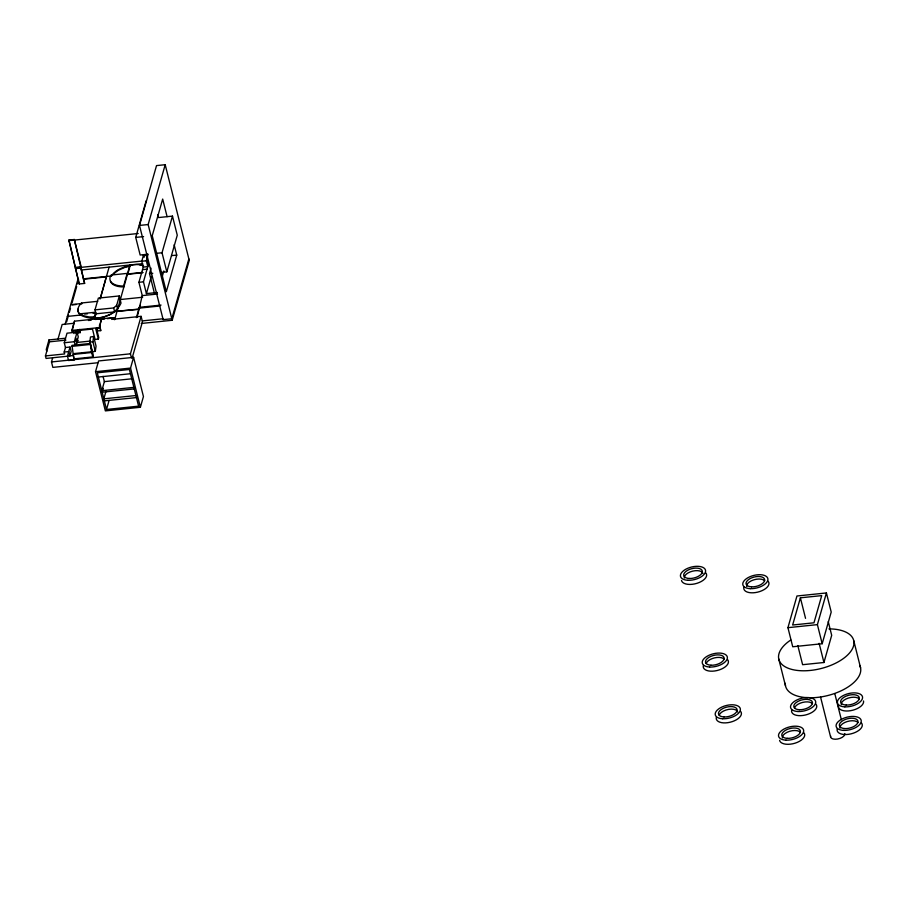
<?xml version="1.0" encoding="UTF-8"?>
<svg xmlns="http://www.w3.org/2000/svg" width="909" height="909" viewBox="0 0 909 909"><rect width="100%" height="100%" fill="white"/><g stroke="black" fill="none" stroke-linecap="round" stroke-linejoin="round"><path stroke-width="1.36" d="M89.752 342.148L90.491 336.978L93.638 336.523L96.059 346.147L95.309 351.317L92.161 351.772L89.752 342.148L92.9 341.693L93.638 336.523M79.208 283.972L68.891 240.056L74.311 239.499L81.151 266.757L80.776 268.075L84.628 283.415L79.208 283.972L68.891 240.056M74.311 239.499L84.628 283.415M65.448 338.228L48.995 339.921L46.268 349.499L46.745 351.397M67.061 356.271L46.075 358.441L45.45 355.93L49.472 341.829L48.995 339.921M97.956 362.736L52.847 367.384L51.483 361.952L52.62 357.941M57.96 339.205L62.153 324.49L74.39 323.229M65.05 324.524L70.709 304.663L81.64 303.538M66.607 321.922L68.55 315.128M69.323 312.412L70.482 308.333M72.038 302.89L76.686 286.574M77.458 283.847L78.617 279.767M45.45 355.93L64.653 353.953L64.175 352.056L65.471 347.511L64.278 342.75L67.005 333.183L77.06 332.137L78.265 336.909L75.913 345.147M74.061 333.603L73.413 331.012L72.05 331.16L71.868 330.421L74.504 321.172L101.603 318.377L99.149 328.365L95.74 328.706L98.342 339.08L95.07 339.409L92.468 329.047L75.163 330.831L75.811 333.421M72.05 331.16L74.504 321.172M74.061 359.941L71.97 345.352L90.366 343.454L91.661 352.522L73.277 354.419L74.061 359.941L68.573 360.509L67.459 356.101L70.038 347.045L65.471 347.511M75.242 345.284L74.345 341.716L77.06 332.137M79.742 329.353L80.208 332.614L78.458 332.796L78.651 332.126M76.015 341.375L77.935 340.602M110.148 314.616L103.433 317.116L94.661 318.491L95.99 313.798L95.002 309.867L98.354 298.107L119.34 295.936L121.011 303.117C114.716 317.343 92.82 322.479 79.89 314.605A21.986 10.999 -14.1 0 1 78.276 308.787M94.661 318.491L94.263 316.911L95.593 312.219L80.31 313.798L80.617 315.048L67.357 316.423M100.013 299.061L109.103 267.144M100.501 298.129L106.455 276.461M99.683 324.638L100.751 330.626L97.479 330.967L97.058 327.57M99.149 328.365L101.603 318.377M74.379 358.828L92.775 356.942L93.286 355.112L90.366 343.454M98.342 339.08L98.763 337.614L96.388 328.172M95.525 371.679L98.581 360.953L133.589 357.339L143.44 396.54L140.384 407.277L105.364 410.891L95.525 371.679L130.532 368.077L133.589 357.339M147.997 254.202L140.156 255.02L135.725 237.408L146.167 200.764M95.002 309.867L113.67 307.946L116.682 305.299L119.34 295.936M188.856 258.917L171.824 318.752L163.154 319.638L139.497 225.432L156.53 165.597L165.199 164.711L189.242 260.44L172.199 320.275L141.259 323.468M107.296 318.661L114.284 317.934L113.864 319.434L113.523 318.07M123.624 286.017L127.215 273.393L111.296 275.029L110.296 276.506A20.328 10.169 -14.1 0 0 123.624 286.017L123.851 286.926A20.328 10.169 -14.1 0 1 110.387 281.211M143.429 265.462A20.328 10.169 -14.1 0 0 131.703 264.905L129.839 265.337L127.374 273.995L142.781 272.405M114.67 319.718L127.442 274.291L142.849 272.7M129.907 265.644L130.101 264.974M127.942 273.62L129.703 267.439M172.199 320.275L148.156 224.546L165.199 164.711M103.047 376.349L104.365 381.632L101.797 390.677L133.884 387.37M103.285 388.348L102.183 392.222L134.271 388.916M137.089 317.411L142.258 295.607L138.918 282.301L143.247 267.087L141.781 261.247L143.577 254.929L144.167 257.27M106.046 391.075L103.842 398.835L135.93 395.529M147.667 254.27L146.735 257.531L148.44 264.337L143.463 281.835L146.417 293.607L157.302 292.482M143.247 267.087L147.792 266.61L146.326 260.781L147.599 256.327M106.512 409.47L97.297 372.804L129.396 369.497L138.6 406.153L106.512 409.47L109.091 400.414M136.407 317.582L139.1 308.14L159.859 305.992M140.429 305.083L139.316 309.003L114.579 311.548M156.553 292.755L154.36 292.982L149.508 273.632L151.053 268.2M146.417 293.607L151.337 276.325M131.453 357.885L130.43 353.817L141.1 316.343L111.693 319.377L112.159 317.741L95.365 319.468M132.18 357.907L142.463 321.775L141.1 316.343M161.45 272.405L166.824 271.848L162.029 252.759L172.471 216.115L158.427 217.569L157.746 214.854M162.291 276.359L163.836 270.927M166.824 271.848L177.266 235.204L172.471 216.115M174.153 244.782L176.744 255.099L166.313 291.744L152.235 235.704L162.677 199.071L167.097 216.672M787.933 627.676L796.954 595.997L826.417 592.952L831.212 612.041L822.191 643.72L792.728 646.765L787.933 627.676L817.396 624.631L826.417 592.952M800.386 597.815L792.648 625.006L813.975 622.801L821.713 595.622L800.386 597.815L805.544 618.347M797.807 645.538L802.613 664.695L823.94 662.502L831.69 635.311L828.247 621.631M83.344 278.847L111.523 275.938C115.818 269.144 124.34 266.712 131.782 265.201M113.375 273.984L118.284 270.314L124.749 267.451L130.055 266.212L129.839 265.337M111.273 313.923L114.659 311.878L113.67 307.946M139.497 225.432L148.156 224.546M68.709 240.669L138.202 233.499M135.725 237.408L143.577 236.601M156.655 253.316L162.029 252.759M143.361 255.702L147.906 255.236M171.801 255.611L176.744 255.099M75.731 267.314L81.151 266.757M75.561 267.928L142.258 261.053M141.781 261.247L146.326 260.781M75.356 268.644L80.776 268.075M81.912 269.939L142.702 263.678M142.508 269.666L147.053 269.2M83.446 279.245L106.558 276.859M149.508 273.632L152.792 273.291M138.918 282.301L143.463 281.835M142.258 295.607L157.484 294.039M80.481 314.503L79.753 314.059A21.986 10.999 -14.1 0 1 81.503 302.981L97.763 301.311M120.249 299.55L142.668 297.243M72.175 304.913L76.276 304.492M138.907 307.367L161.052 305.083M84.651 314.071L87.434 313.787M92.991 313.219L95.775 312.923M95.99 313.798L114.659 311.878M139.395 309.31L116.909 311.31M88.446 320.479L91.105 320.207M100.922 319.377L104.49 318.945M142.247 320.911L162.938 318.775M71.868 330.421L98.967 327.626M49.472 341.829L65.925 340.125M64.278 342.75L74.345 341.716M76.674 342.477L90.139 341.091M71.675 346.386L90.071 344.488M64.175 352.056L68.754 351.578L69.857 355.987L71.152 351.453L70.038 347.045M73.493 353.635L91.889 351.738M67.459 356.101L72.959 355.533M51.483 361.952L130.43 353.817M98.365 377.042L130.453 373.724M104.365 381.632L132.271 378.758M104.342 400.846L136.986 397.54M94.263 316.911L89.139 316.968L83.492 315.741L80.31 313.798M853.79 640.8L860.562 667.785M817.396 624.631L822.191 643.72M834.803 693.635L841.37 719.78M819.134 643.333L823.94 662.502M820.566 697.067L830.599 736.972M778.729 658.889L785.512 685.875M127.215 273.393L127.59 274.859M111.296 275.029L111.523 275.938M116.682 305.299L117.591 308.912M130.532 368.077L140.384 407.277M114.284 317.934L114.625 319.298M99.399 325.217L100.751 330.626M96.797 328.263L97.479 330.967M77.901 279.404L70.709 304.663M92.9 341.693L95.309 351.317M81.503 302.981L81.742 303.936M91.661 352.522L92.775 356.942M79.537 329.933L80.208 332.614M77.788 330.115L78.458 332.796M77.117 338.603L77.765 341.193M75.481 337.716L76.913 343.42M768.139 581.271A12.896 6.454 -14.1 0 1 757.708 592.134A12.896 6.454 -14.1 0 1 743.914 587.1M746.675 586.441A9.556 4.784 -14.1 0 1 753.777 579.851A9.556 4.784 -14.1 0 1 764.685 580.817M863.55 700.998A12.896 6.454 -14.1 0 1 850.699 710.668A12.896 6.454 -14.1 0 1 838.553 705.304M841.314 704.634A9.556 4.784 -14.1 0 1 848.415 698.044A9.556 4.784 -14.1 0 1 859.323 699.021M815.93 704.123A12.896 6.454 -14.1 0 1 805.488 714.985A12.896 6.454 -14.1 0 1 791.705 709.963M794.523 708.009A9.556 4.784 -14.1 0 1 802.761 702.373A9.556 4.784 -14.1 0 1 812.476 703.68M828.963 628.892A38.61 19.305 -14.1 0 1 849.279 653.276A38.61 19.305 -14.1 0 1 792.898 669.683A38.61 19.305 -14.1 0 1 790.773 640.004M844.825 733.552A7.317 3.659 -14.1 0 1 837.53 739.04A7.317 3.659 -14.1 0 1 830.644 735.995M859.721 665.399A38.61 19.305 -14.1 0 1 847.733 687.181A38.61 19.305 -14.1 0 1 809.01 697.76M807.715 697.714A38.61 19.305 -14.1 0 1 785.308 683.329M705.816 572.886A12.896 6.454 -14.1 0 1 696.998 583.305A12.896 6.454 -14.1 0 1 681.511 580.465M684.352 578.056A9.556 4.784 -14.1 0 1 692.658 571.136A9.556 4.784 -14.1 0 1 702.93 573.579M861.459 722.985A12.896 6.454 -14.1 0 1 851.017 733.858A12.896 6.454 -14.1 0 1 837.234 728.825M839.996 728.154A9.556 4.784 -14.1 0 1 847.097 721.576A9.556 4.784 -14.1 0 1 858.005 722.541M727.609 659.65A12.896 6.454 -14.1 0 1 717.167 670.512A12.896 6.454 -14.1 0 1 703.384 665.479M706.202 663.525A9.556 4.784 -14.1 0 1 714.451 657.9A9.556 4.784 -14.1 0 1 724.155 659.195M740.596 711.361A12.896 6.454 -14.1 0 1 730.166 722.223A12.896 6.454 -14.1 0 1 716.372 717.201M719.189 715.247A9.556 4.784 -14.1 0 1 728.654 709.361A9.556 4.784 -14.1 0 1 737.722 712.054M803.886 732.756A12.896 6.454 -14.1 0 1 795.08 743.176A12.896 6.454 -14.1 0 1 779.581 740.335M782.422 737.926A9.556 4.784 -14.1 0 1 789.523 731.347A9.556 4.784 -14.1 0 1 800.431 732.313M139.986 265.053A20.328 10.169 -14.1 0 1 143.497 265.758M750.22 588.657A12.896 6.454 -14.1 0 0 767.866 578.658A12.896 6.454 -14.1 0 0 747.914 577.726A12.896 6.454 -14.1 0 0 750.22 588.657M751.538 586.85A9.556 4.784 -14.1 0 0 764.628 579.442A9.556 4.784 -14.1 0 0 749.834 578.749A9.556 4.784 -14.1 0 0 751.538 586.85M844.859 706.861A12.896 6.454 -14.1 0 0 862.516 696.862A12.896 6.454 -14.1 0 0 842.552 695.919A12.896 6.454 -14.1 0 0 844.859 706.861M846.177 705.054A9.556 4.784 -14.1 0 0 859.266 697.635A9.556 4.784 -14.1 0 0 844.472 696.942A9.556 4.784 -14.1 0 0 846.177 705.054M798 711.52A12.896 6.454 -14.1 0 0 815.657 701.521A12.896 6.454 -14.1 0 0 795.693 700.578A12.896 6.454 -14.1 0 0 798 711.52M799.329 709.713A9.556 4.784 -14.1 0 0 812.419 702.293A9.556 4.784 -14.1 0 0 797.625 701.6A9.556 4.784 -14.1 0 0 799.329 709.713M687.897 580.283A12.896 6.454 -14.1 0 0 705.543 570.284A12.896 6.454 -14.1 0 0 685.591 569.341A12.896 6.454 -14.1 0 0 687.897 580.283M689.215 578.476A9.556 4.784 -14.1 0 0 702.305 571.057A9.556 4.784 -14.1 0 0 687.511 570.363A9.556 4.784 -14.1 0 0 689.215 578.476M843.541 730.381A12.896 6.454 -14.1 0 0 861.187 720.382A12.896 6.454 -14.1 0 0 841.234 719.451A12.896 6.454 -14.1 0 0 843.541 730.381M844.859 728.575A9.556 4.784 -14.1 0 0 857.948 721.167A9.556 4.784 -14.1 0 0 843.154 720.473A9.556 4.784 -14.1 0 0 844.859 728.575M709.679 667.036A12.896 6.454 -14.1 0 0 727.336 657.037A12.896 6.454 -14.1 0 0 707.384 656.105A12.896 6.454 -14.1 0 0 709.679 667.036M711.008 665.229A9.556 4.784 -14.1 0 0 724.098 657.821A9.556 4.784 -14.1 0 0 709.304 657.127A9.556 4.784 -14.1 0 0 711.008 665.229M722.678 718.758A12.896 6.454 -14.1 0 0 740.324 708.759A12.896 6.454 -14.1 0 0 720.371 707.816A12.896 6.454 -14.1 0 0 722.678 718.758M723.996 716.951A9.556 4.784 -14.1 0 0 737.085 709.531A9.556 4.784 -14.1 0 0 722.291 708.838A9.556 4.784 -14.1 0 0 723.996 716.951M785.967 740.153A12.896 6.454 -14.1 0 0 803.624 730.154A12.896 6.454 -14.1 0 0 783.66 729.223A12.896 6.454 -14.1 0 0 785.967 740.153M787.285 738.347A9.556 4.784 -14.1 0 0 800.375 730.938A9.556 4.784 -14.1 0 0 785.581 730.245A9.556 4.784 -14.1 0 0 787.285 738.347"/></g></svg>
